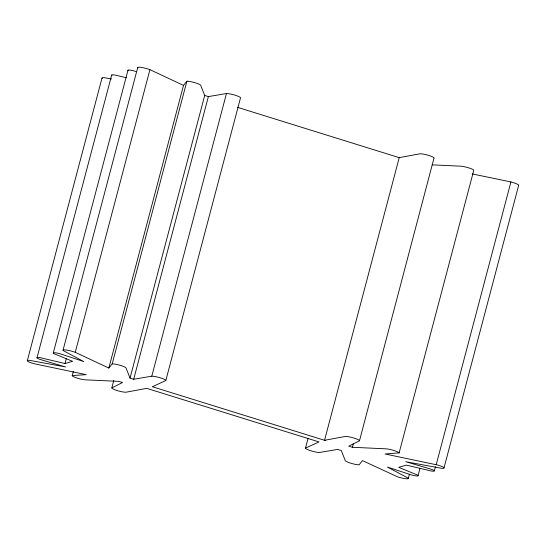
<?xml version="1.0" encoding="UTF-8"?>
<svg xmlns="http://www.w3.org/2000/svg" width="546" height="546" viewBox="0 0 546 546"><rect width="100%" height="100%" fill="white"/><g stroke="black" fill="none" stroke-linecap="round" stroke-linejoin="round"><path stroke-width="0.82" d="M433.94 158.34L359.48 440.793L348.744 446.15L352.416 447.29L386.22 448.832A7.869 1.269 14.8 0 1 393.898 450.477A7.869 1.269 14.8 0 1 399.112 452.846L385.114 453.992L437.912 465.09A7.869 1.269 14.8 0 1 443.734 467.512A7.869 1.269 14.8 0 1 441.653 468.297L405.753 461.732L429.688 468.761A5.849 0.942 14.8 0 1 434.268 471.068A5.849 0.942 14.8 0 1 427.695 470.174L406.306 465.117L398.696 467.342L414.796 473.948A5.849 0.942 14.8 0 1 417.567 475.955A5.849 0.942 14.8 0 1 410.053 474.501L387.489 467.069L408.128 478.091A7.869 1.269 14.8 0 1 405.473 478.699A7.869 1.269 14.8 0 1 397.631 476.87L362.489 460.606L359.111 464.789L358.244 464.789A7.869 1.269 14.8 0 1 350.559 463.144A7.869 1.269 14.8 0 1 345.345 460.783L341.291 450.546L337.619 449.406L319.533 452.47A7.869 1.269 14.8 0 1 310.817 450.784A7.869 1.269 14.8 0 1 305.494 448.102L308.108 438.213M73.341 371.43L72.202 375.812A7.869 1.269 14.8 0 0 77.423 378.18A7.869 1.269 14.8 0 0 85.101 379.825L118.898 381.367L122.57 382.507L111.841 387.865L113.8 380.446M27.3 360.79L101.979 78.133M36.985 357.821L111.664 75.164M53.317 352.839L127.996 70.175M63.029 350.239L137.715 67.581M72.249 375.552L86.2 374.665L33.402 363.568A7.869 1.269 14.8 0 1 27.58 361.145A7.869 1.269 14.8 0 1 29.661 360.367L65.561 366.926L41.626 359.896A5.849 0.942 14.8 0 1 37.053 357.589A5.849 0.942 14.8 0 1 43.625 358.483L65.015 363.54L66.319 358.599M204.709 95.454L208.381 96.594L226.467 93.53A7.869 1.269 14.8 0 1 235.183 95.216A7.869 1.269 14.8 0 1 240.506 97.898L165.82 380.555A7.869 1.269 14.8 0 0 160.504 377.873A7.869 1.269 14.8 0 0 151.781 376.187L133.695 379.258L130.023 378.112L204.709 95.454L200.655 85.217A7.869 1.269 14.8 0 0 195.441 82.856A7.869 1.269 14.8 0 0 187.756 81.211L186.889 81.211L112.21 363.875L108.831 368.052L75.246 352.313L149.925 69.656L148.369 69.13A7.869 1.269 14.8 0 0 140.527 67.301A7.869 1.269 14.8 0 0 137.872 67.909M108.831 368.052L183.511 85.394L186.889 81.211M133.695 379.258L208.381 96.594M151.781 376.187L226.467 93.53M434.159 158.135A7.869 1.269 14.8 0 0 428.835 155.46A7.869 1.269 14.8 0 0 420.12 153.767L399.228 157.644L324.549 440.301L345.441 436.425A7.869 1.269 14.8 0 1 354.156 438.117A7.869 1.269 14.8 0 1 359.48 440.793M352.416 447.29L353.289 444M399.071 453.105L473.798 170.188A7.869 1.269 14.8 0 0 468.577 167.82A7.869 1.269 14.8 0 0 460.899 166.175L432.118 164.858M408.285 478.419L409.377 474.297M418.004 475.825L419.963 468.407M434.336 470.836L435.421 466.714M436.234 464.605L510.92 181.948L512.598 182.432A7.869 1.269 14.8 0 1 518.618 185.476M444.021 467.867L518.7 185.21M165.82 380.555L152.334 386.732L325.239 440.513M305.494 448.102L318.987 441.926L146.772 388.356L125.88 392.233A7.869 1.269 14.8 0 1 117.165 390.54A7.869 1.269 14.8 0 1 111.841 387.865M65.015 363.54L72.618 361.315L56.525 354.716A5.849 0.942 14.8 0 1 53.754 352.702A5.849 0.942 14.8 0 1 61.261 354.156L83.825 361.588L63.186 350.566A7.869 1.269 14.8 0 1 65.848 349.959A7.869 1.269 14.8 0 1 73.683 351.788L75.246 352.313M112.21 363.875L113.077 363.868A7.869 1.269 14.8 0 1 120.755 365.513A7.869 1.269 14.8 0 1 125.976 367.881L130.023 378.112M111.452 78.965L104.347 77.703A7.869 1.269 14.8 0 0 102.266 78.487M472.167 173.901L510.92 181.948M126.529 77.771L118.305 75.826A5.849 0.942 14.8 0 0 111.985 75.498M237.578 107.357L399.228 157.644M149.925 69.656L183.511 85.394M128.262 70.748A5.849 0.942 14.8 0 1 129.73 70.072A5.849 0.942 14.8 0 1 135.947 71.499"/></g></svg>
